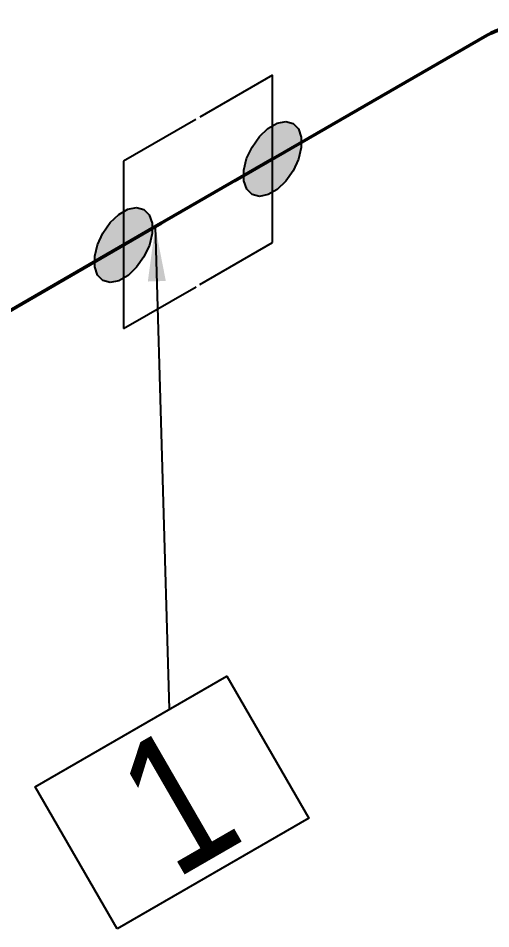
# Model space of a CAD drawing. Header units: millimetres. Extents: x 0 to 594, y 0 to 420.
# Drawn here: x 323.19 to 331.83, y 173.69 to 190.34 of the extents above; entities that cross this region are included whole.
import ezdxf
from ezdxf import colors
from ezdxf.entities.mleader import LeaderData, LeaderLine
from ezdxf.enums import TextEntityAlignment as Align
from ezdxf.math import Vec2, Vec3

# ---------------------------------------------------------------- set-up
doc = ezdxf.new("R2010")
doc.units = ezdxf.units.MM
doc.header["$LTSCALE"] = 0.25
for name, color, linetype in [('용접', 1, 'Continuous'), ('주석', 7, 'Continuous'), ('치수', 1, 'Continuous')]:
    doc.layers.add(name, color=color, linetype=linetype)
doc.layers.add('파이프 작은 보어', color=30, linetype='Continuous', lineweight=50)
doc.styles.add('AdskIsoAnnotation', font='arial.ttf', dxfattribs={"width": 0.8, "height": 1})
doc.styles.add('AdskIsoMetric', font='arial.ttf', dxfattribs={"width": 0.8, "height": 2.5})
doc.styles.add('AdskIsoMetric30', font='arial.ttf', dxfattribs={"width": 0.8, "oblique": 30, "height": 2.5})
doc.styles.get("Standard").update_dxf_attribs({"font": 'arial.ttf'})
doc.dimstyles.new('AdskIsoMetric', dxfattribs={"dimtxt": 2.5, "dimasz": 2.5, "dimexe": 1, "dimexo": 2, "dimgap": 0.8, "dimtad": 1, "dimdec": 0, "dimrnd": 1, "dimzin": 0, "dimdsep": 46, "dimtxsty": 'AdskIsoMetric', "dimcen": 0, "dimclrt": 7, "dimadec": 0, "dimazin": 0, "dimtfac": 1, "dimtdec": 0, "dimtmove": 1, "dimatfit": 3, "dimfxl": 0, "dimfrac": 2, "dimtolj": 1, "dimtzin": 0, "dimarcsym": 0})

# ---------------------------------------------------------------- blocks, each defined once
blk = doc.blocks.new('*D89')
at = {"layer": 'Defpoints', "color": 0}
for p in [(320.5, 198.533), (332.45, 190.433), (320.5, 183.533)]:
    blk.add_point(p, dxfattribs=at)
at = {"layer": '치수', "color": 0, "lineweight": -2}
for p, q in [((332.45, 192.742), (332.45, 206.587)), ((330.284, 204.183), (322.665, 199.783)), ((320.5, 185.843), (320.5, 199.688))]:
    blk.add_line(p, q, dxfattribs=at)
at = {"layer": '치수', "color": 0}
for points in [[(330.076, 204.544), (330.493, 203.822), (332.45, 205.433)], [(322.456, 200.144), (322.873, 199.423), (320.5, 198.533)]]:
    blk.add_solid(points, dxfattribs=at)
at = {"layer": '치수', "color": 7, "insert": (326.475, 204.601), "char_height": 2.5, "attachment_point": 5, "rotation": 30, "style": 'AdskIsoMetric30'}
blk.add_mtext('\\A1;5850', dxfattribs=at)
blk = doc.blocks.new('엘보우-2-Iso2DSkew90')
at = {"color": 0, "linetype": 'ByBlock', "lineweight": -2, "extrusion": (3.51442e-10, -0.816497, -0.57735)}
for p, q in [((-0.691, 0.399), (-5.303, 3.062)), ((5.303, 3.062), (0.691, 0.399))]:
    blk.add_line(p, q, dxfattribs=at)
at = {"linetype": 'ByBlock', "extrusion": (-9.92531e-17, 3.33067e-16, -1)}
blk.add_ellipse((0, 0.798), major_axis=(-0.977, 0), ratio=0.57735, start_param=3.926991, end_param=5.497787, dxfattribs=at)
blk = doc.blocks.new('엘보우-6-Iso2DSkew90')
at = {"color": 0, "linetype": 'ByBlock', "lineweight": -2, "extrusion": (0, 0.816497, 0.57735)}
for p, q in [((-0.691, -0.399), (-5.303, -3.062)), ((5.303, -3.062), (0.691, -0.399))]:
    blk.add_line(p, q, dxfattribs=at)
at = {"linetype": 'ByBlock'}
blk.add_ellipse((0, -0.798), major_axis=(-0.977, 0), ratio=0.57735, start_param=-2.356194, end_param=-0.785398, dxfattribs=at)
blk = doc.blocks.new('SocketWeld-2-IsoLeft')
blk.add_hatch(color=256).paths.add_polyline_path([(0.0405, 0.017), (0.0406, 0.0168), (0.0407, 0.0166), (0.0409, 0.0165), (0.041, 0.0163), (0.0412, 0.0161), (0.0413, 0.016), (0.0415, 0.0158), (0.0416, 0.0157), (0.0418, 0.0155), (0.0419, 0.0153), (0.042, 0.0152), (0.0422, 0.015), (0.0423, 0.0148), (0.0425, 0.0147), (0.0426, 0.0145), (0.0428, 0.0143), (0.0429, 0.0142), (0.0431, 0.014), (0.0432, 0.0138), (0.0433, 0.0137), (0.0435, 0.0135), (0.0436, 0.0134), (0.0438, 0.0132), (0.0439, 0.013), (0.0441, 0.0129), (0.0442, 0.0127), (0.0444, 0.0125), (0.0445, 0.0124), (0.0447, 0.0122), (0.0448, 0.012), (0.0449, 0.0119), (0.0451, 0.0117), (0.0452, 0.0115), (0.0454, 0.0114), (0.0455, 0.0112), (0.0457, 0.0111), (0.0458, 0.0109), (0.046, 0.0107), (0.0461, 0.0106), (0.0462, 0.0104), (0.0464, 0.0102), (0.0465, 0.0101), (0.0467, 0.0099), (0.0468, 0.0097), (0.047, 0.0096), (0.0471, 0.0094), (0.0473, 0.0092), (0.0474, 0.0091), (0.0476, 0.0089), (0.0476, 0.0089), (0.0476, 0.0087), (0.0477, 0.0086), (0.0477, 0.0084), (0.0478, 0.0082), (0.0478, 0.008), (0.0479, 0.0078), (0.0479, 0.0076), (0.048, 0.0075), (0.048, 0.0073), (0.0481, 0.0071), (0.0481, 0.0069), (0.0482, 0.0067), (0.0482, 0.0066), (0.0483, 0.0064), (0.0483, 0.0062), (0.0484, 0.006), (0.0484, 0.0058), (0.0485, 0.0056), (0.0485, 0.0055), (0.0486, 0.0053), (0.0486, 0.0051), (0.0487, 0.0049), (0.0487, 0.0047), (0.0488, 0.0046), (0.0488, 0.0044), (0.0489, 0.0042), (0.0489, 0.004), (0.049, 0.0038), (0.049, 0.0036), (0.0491, 0.0035), (0.0491, 0.0033), (0.0492, 0.0031), (0.0492, 0.0029), (0.0493, 0.0027), (0.0493, 0.0025), (0.0494, 0.0024), (0.0494, 0.0022), (0.0495, 0.002), (0.0495, 0.0018), (0.0496, 0.0016), (0.0496, 0.0015), (0.0497, 0.0013), (0.0497, 0.0011), (0.0498, 0.0009), (0.0498, 0.0007), (0.0499, 0.0005), (0.0499, 0.0004), (0.05, 0.0002), (0.05, 0), (0.05, 0), (0.05, -0.0002), (0.0499, -0.0004), (0.0499, -0.0005), (0.0498, -0.0007), (0.0498, -0.0009), (0.0497, -0.0011), (0.0497, -0.0013), (0.0496, -0.0015), (0.0496, -0.0016), (0.0495, -0.0018), (0.0495, -0.002), (0.0494, -0.0022), (0.0494, -0.0024), (0.0493, -0.0025), (0.0493, -0.0027), (0.0492, -0.0029), (0.0492, -0.0031), (0.0491, -0.0033), (0.0491, -0.0035), (0.049, -0.0036), (0.049, -0.0038), (0.0489, -0.004), (0.0489, -0.0042), (0.0488, -0.0044), (0.0488, -0.0046), (0.0487, -0.0047), (0.0487, -0.0049), (0.0486, -0.0051), (0.0486, -0.0053), (0.0485, -0.0055), (0.0485, -0.0056), (0.0484, -0.0058), (0.0484, -0.006), (0.0483, -0.0062), (0.0483, -0.0064), (0.0482, -0.0066), (0.0482, -0.0067), (0.0481, -0.0069), (0.0481, -0.0071), (0.048, -0.0073), (0.048, -0.0075), (0.0479, -0.0076), (0.0479, -0.0078), (0.0478, -0.008), (0.0478, -0.0082), (0.0477, -0.0084), (0.0477, -0.0086), (0.0476, -0.0087), (0.0476, -0.0089), (0.0476, -0.0089), (0.0474, -0.0091), (0.0473, -0.0092), (0.0471, -0.0094), (0.047, -0.0096), (0.0468, -0.0097), (0.0467, -0.0099), (0.0465, -0.0101), (0.0464, -0.0102), (0.0462, -0.0104), (0.0461, -0.0106), (0.046, -0.0107), (0.0458, -0.0109), (0.0457, -0.0111), (0.0455, -0.0112), (0.0454, -0.0114), (0.0452, -0.0115), (0.0451, -0.0117), (0.0449, -0.0119), (0.0448, -0.012), (0.0447, -0.0122), (0.0445, -0.0124), (0.0444, -0.0125), (0.0442, -0.0127), (0.0441, -0.0129), (0.0439, -0.013), (0.0438, -0.0132), (0.0436, -0.0134), (0.0435, -0.0135), (0.0433, -0.0137), (0.0432, -0.0138), (0.0431, -0.014), (0.0429, -0.0142), (0.0428, -0.0143), (0.0426, -0.0145), (0.0425, -0.0147), (0.0423, -0.0148), (0.0422, -0.015), (0.042, -0.0152), (0.0419, -0.0153), (0.0418, -0.0155), (0.0416, -0.0157), (0.0415, -0.0158), (0.0413, -0.016), (0.0412, -0.0161), (0.041, -0.0163), (0.0409, -0.0165), (0.0407, -0.0166), (0.0406, -0.0168), (0.0405, -0.017), (0.0405, -0.017), (0.0402, -0.0171), (0.04, -0.0172), (0.0398, -0.0174), (0.0395, -0.0175), (0.0393, -0.0176), (0.0391, -0.0177), (0.0389, -0.0179), (0.0386, -0.018), (0.0384, -0.0181), (0.0382, -0.0183), (0.038, -0.0184), (0.0377, -0.0185), (0.0375, -0.0187), (0.0373, -0.0188), (0.0371, -0.0189), (0.0368, -0.0191), (0.0366, -0.0192), (0.0364, -0.0193), (0.0362, -0.0194), (0.0359, -0.0196), (0.0357, -0.0197), (0.0355, -0.0198), (0.0353, -0.02), (0.035, -0.0201), (0.0348, -0.0202), (0.0346, -0.0204), (0.0344, -0.0205), (0.0341, -0.0206), (0.0339, -0.0207), (0.0337, -0.0209), (0.0335, -0.021), (0.0332, -0.0211), (0.033, -0.0213), (0.0328, -0.0214), (0.0325, -0.0215), (0.0323, -0.0217), (0.0321, -0.0218), (0.0319, -0.0219), (0.0316, -0.0221), (0.0314, -0.0222), (0.0312, -0.0223), (0.031, -0.0224), (0.0307, -0.0226), (0.0305, -0.0227), (0.0303, -0.0228), (0.0301, -0.023), (0.0298, -0.0231), (0.0296, -0.0232), (0.0294, -0.0234), (0.0294, -0.0234), (0.0291, -0.0234), (0.0288, -0.0235), (0.0285, -0.0236), (0.0283, -0.0237), (0.028, -0.0238), (0.0277, -0.0239), (0.0274, -0.0239), (0.0271, -0.024), (0.0268, -0.0241), (0.0265, -0.0242), (0.0263, -0.0243), (0.026, -0.0244), (0.0257, -0.0244), (0.0254, -0.0245), (0.0251, -0.0246), (0.0248, -0.0247), (0.0246, -0.0248), (0.0243, -0.0249), (0.024, -0.0249), (0.0237, -0.025), (0.0234, -0.0251), (0.0231, -0.0252), (0.0228, -0.0253), (0.0226, -0.0254), (0.0223, -0.0254), (0.022, -0.0255), (0.0217, -0.0256), (0.0214, -0.0257), (0.0211, -0.0258), (0.0209, -0.0259), (0.0206, -0.0259), (0.0203, -0.026), (0.02, -0.0261), (0.0197, -0.0262), (0.0194, -0.0263), (0.0191, -0.0264), (0.0189, -0.0265), (0.0186, -0.0265), (0.0183, -0.0266), (0.018, -0.0267), (0.0177, -0.0268), (0.0174, -0.0269), (0.0172, -0.027), (0.0169, -0.027), (0.0166, -0.0271), (0.0163, -0.0272), (0.016, -0.0273), (0.0157, -0.0274), (0.0155, -0.0275), (0.0155, -0.0275), (0.0151, -0.0275), (0.0148, -0.0275), (0.0145, -0.0275), (0.0142, -0.0276), (0.0139, -0.0276), (0.0136, -0.0276), (0.0132, -0.0277), (0.0129, -0.0277), (0.0126, -0.0277), (0.0123, -0.0277), (0.012, -0.0278), (0.0117, -0.0278), (0.0114, -0.0278), (0.011, -0.0279), (0.0107, -0.0279), (0.0104, -0.0279), (0.0101, -0.0279), (0.0098, -0.028), (0.0095, -0.028), (0.0091, -0.028), (0.0088, -0.0281), (0.0085, -0.0281), (0.0082, -0.0281), (0.0079, -0.0281), (0.0076, -0.0282), (0.0073, -0.0282), (0.0069, -0.0282), (0.0066, -0.0283), (0.0063, -0.0283), (0.006, -0.0283), (0.0057, -0.0283), (0.0054, -0.0284), (0.005, -0.0284), (0.0047, -0.0284), (0.0044, -0.0285), (0.0041, -0.0285), (0.0038, -0.0285), (0.0035, -0.0286), (0.0032, -0.0286), (0.0028, -0.0286), (0.0025, -0.0286), (0.0022, -0.0287), (0.0019, -0.0287), (0.0016, -0.0287), (0.0013, -0.0288), (0.0009, -0.0288), (0.0006, -0.0288), (0.0003, -0.0288), (0, -0.0289), (0, -0.0289), (-0.0003, -0.0288), (-0.0006, -0.0288), (-0.0009, -0.0288), (-0.0013, -0.0288), (-0.0016, -0.0287), (-0.0019, -0.0287), (-0.0022, -0.0287), (-0.0025, -0.0286), (-0.0028, -0.0286), (-0.0032, -0.0286), (-0.0035, -0.0286), (-0.0038, -0.0285), (-0.0041, -0.0285), (-0.0044, -0.0285), (-0.0047, -0.0284), (-0.005, -0.0284), (-0.0054, -0.0284), (-0.0057, -0.0283), (-0.006, -0.0283), (-0.0063, -0.0283), (-0.0066, -0.0283), (-0.0069, -0.0282), (-0.0073, -0.0282), (-0.0076, -0.0282), (-0.0079, -0.0281), (-0.0082, -0.0281), (-0.0085, -0.0281), (-0.0088, -0.0281), (-0.0091, -0.028), (-0.0095, -0.028), (-0.0098, -0.028), (-0.0101, -0.0279), (-0.0104, -0.0279), (-0.0107, -0.0279), (-0.011, -0.0279), (-0.0114, -0.0278), (-0.0117, -0.0278), (-0.012, -0.0278), (-0.0123, -0.0277), (-0.0126, -0.0277), (-0.0129, -0.0277), (-0.0132, -0.0277), (-0.0136, -0.0276), (-0.0139, -0.0276), (-0.0142, -0.0276), (-0.0145, -0.0275), (-0.0148, -0.0275), (-0.0151, -0.0275), (-0.0155, -0.0275), (-0.0155, -0.0275), (-0.0157, -0.0274), (-0.016, -0.0273), (-0.0163, -0.0272), (-0.0166, -0.0271), (-0.0169, -0.027), (-0.0172, -0.027), (-0.0174, -0.0269), (-0.0177, -0.0268), (-0.018, -0.0267), (-0.0183, -0.0266), (-0.0186, -0.0265), (-0.0189, -0.0265), (-0.0191, -0.0264), (-0.0194, -0.0263), (-0.0197, -0.0262), (-0.02, -0.0261), (-0.0203, -0.026), (-0.0206, -0.0259), (-0.0209, -0.0259), (-0.0211, -0.0258), (-0.0214, -0.0257), (-0.0217, -0.0256), (-0.022, -0.0255), (-0.0223, -0.0254), (-0.0226, -0.0254), (-0.0228, -0.0253), (-0.0231, -0.0252), (-0.0234, -0.0251), (-0.0237, -0.025), (-0.024, -0.0249), (-0.0243, -0.0249), (-0.0246, -0.0248), (-0.0248, -0.0247), (-0.0251, -0.0246), (-0.0254, -0.0245), (-0.0257, -0.0244), (-0.026, -0.0244), (-0.0263, -0.0243), (-0.0265, -0.0242), (-0.0268, -0.0241), (-0.0271, -0.024), (-0.0274, -0.0239), (-0.0277, -0.0239), (-0.028, -0.0238), (-0.0283, -0.0237), (-0.0285, -0.0236), (-0.0288, -0.0235), (-0.0291, -0.0234), (-0.0294, -0.0234), (-0.0294, -0.0234), (-0.0296, -0.0232), (-0.0298, -0.0231), (-0.0301, -0.023), (-0.0303, -0.0228), (-0.0305, -0.0227), (-0.0307, -0.0226), (-0.031, -0.0224), (-0.0312, -0.0223), (-0.0314, -0.0222), (-0.0316, -0.0221), (-0.0319, -0.0219), (-0.0321, -0.0218), (-0.0323, -0.0217), (-0.0325, -0.0215), (-0.0328, -0.0214), (-0.033, -0.0213), (-0.0332, -0.0211), (-0.0335, -0.021), (-0.0337, -0.0209), (-0.0339, -0.0207), (-0.0341, -0.0206), (-0.0344, -0.0205), (-0.0346, -0.0204), (-0.0348, -0.0202), (-0.035, -0.0201), (-0.0353, -0.02), (-0.0355, -0.0198), (-0.0357, -0.0197), (-0.0359, -0.0196), (-0.0362, -0.0194), (-0.0364, -0.0193), (-0.0366, -0.0192), (-0.0368, -0.0191), (-0.0371, -0.0189), (-0.0373, -0.0188), (-0.0375, -0.0187), (-0.0377, -0.0185), (-0.038, -0.0184), (-0.0382, -0.0183), (-0.0384, -0.0181), (-0.0386, -0.018), (-0.0389, -0.0179), (-0.0391, -0.0177), (-0.0393, -0.0176), (-0.0395, -0.0175), (-0.0398, -0.0174), (-0.04, -0.0172), (-0.0402, -0.0171), (-0.0405, -0.017), (-0.0405, -0.017), (-0.0406, -0.0168), (-0.0407, -0.0166), (-0.0409, -0.0165), (-0.041, -0.0163), (-0.0412, -0.0161), (-0.0413, -0.016), (-0.0415, -0.0158), (-0.0416, -0.0157), (-0.0418, -0.0155), (-0.0419, -0.0153), (-0.042, -0.0152), (-0.0422, -0.015), (-0.0423, -0.0148), (-0.0425, -0.0147), (-0.0426, -0.0145), (-0.0428, -0.0143), (-0.0429, -0.0142), (-0.0431, -0.014), (-0.0432, -0.0138), (-0.0433, -0.0137), (-0.0435, -0.0135), (-0.0436, -0.0134), (-0.0438, -0.0132), (-0.0439, -0.013), (-0.0441, -0.0129), (-0.0442, -0.0127), (-0.0444, -0.0125), (-0.0445, -0.0124), (-0.0447, -0.0122), (-0.0448, -0.012), (-0.0449, -0.0119), (-0.0451, -0.0117), (-0.0452, -0.0115), (-0.0454, -0.0114), (-0.0455, -0.0112), (-0.0457, -0.0111), (-0.0458, -0.0109), (-0.046, -0.0107), (-0.0461, -0.0106), (-0.0462, -0.0104), (-0.0464, -0.0102), (-0.0465, -0.0101), (-0.0467, -0.0099), (-0.0468, -0.0097), (-0.047, -0.0096), (-0.0471, -0.0094), (-0.0473, -0.0092), (-0.0474, -0.0091), (-0.0476, -0.0089), (-0.0476, -0.0089), (-0.0476, -0.0087), (-0.0477, -0.0086), (-0.0477, -0.0084), (-0.0478, -0.0082), (-0.0478, -0.008), (-0.0479, -0.0078), (-0.0479, -0.0076), (-0.048, -0.0075), (-0.048, -0.0073), (-0.0481, -0.0071), (-0.0481, -0.0069), (-0.0482, -0.0067), (-0.0482, -0.0066), (-0.0483, -0.0064), (-0.0483, -0.0062), (-0.0484, -0.006), (-0.0484, -0.0058), (-0.0485, -0.0056), (-0.0485, -0.0055), (-0.0486, -0.0053), (-0.0486, -0.0051), (-0.0487, -0.0049), (-0.0487, -0.0047), (-0.0488, -0.0046), (-0.0488, -0.0044), (-0.0489, -0.0042), (-0.0489, -0.004), (-0.049, -0.0038), (-0.049, -0.0036), (-0.0491, -0.0035), (-0.0491, -0.0033), (-0.0492, -0.0031), (-0.0492, -0.0029), (-0.0493, -0.0027), (-0.0493, -0.0025), (-0.0494, -0.0024), (-0.0494, -0.0022), (-0.0495, -0.002), (-0.0495, -0.0018), (-0.0496, -0.0016), (-0.0496, -0.0015), (-0.0497, -0.0013), (-0.0497, -0.0011), (-0.0498, -0.0009), (-0.0498, -0.0007), (-0.0499, -0.0005), (-0.0499, -0.0004), (-0.05, -0.0002), (-0.05, 0), (-0.05, 0), (-0.05, 0.0002), (-0.0499, 0.0004), (-0.0499, 0.0005), (-0.0498, 0.0007), (-0.0498, 0.0009), (-0.0497, 0.0011), (-0.0497, 0.0013), (-0.0496, 0.0015), (-0.0496, 0.0016), (-0.0495, 0.0018), (-0.0495, 0.002), (-0.0494, 0.0022), (-0.0494, 0.0024), (-0.0493, 0.0025), (-0.0493, 0.0027), (-0.0492, 0.0029), (-0.0492, 0.0031), (-0.0491, 0.0033), (-0.0491, 0.0035), (-0.049, 0.0036), (-0.049, 0.0038), (-0.0489, 0.004), (-0.0489, 0.0042), (-0.0488, 0.0044), (-0.0488, 0.0046), (-0.0487, 0.0047), (-0.0487, 0.0049), (-0.0486, 0.0051), (-0.0486, 0.0053), (-0.0485, 0.0055), (-0.0485, 0.0056), (-0.0484, 0.0058), (-0.0484, 0.006), (-0.0483, 0.0062), (-0.0483, 0.0064), (-0.0482, 0.0066), (-0.0482, 0.0067), (-0.0481, 0.0069), (-0.0481, 0.0071), (-0.048, 0.0073), (-0.048, 0.0075), (-0.0479, 0.0076), (-0.0479, 0.0078), (-0.0478, 0.008), (-0.0478, 0.0082), (-0.0477, 0.0084), (-0.0477, 0.0086), (-0.0476, 0.0087), (-0.0476, 0.0089), (-0.0476, 0.0089), (-0.0474, 0.0091), (-0.0473, 0.0092), (-0.0471, 0.0094), (-0.047, 0.0096), (-0.0468, 0.0097), (-0.0467, 0.0099), (-0.0465, 0.0101), (-0.0464, 0.0102), (-0.0462, 0.0104), (-0.0461, 0.0106), (-0.046, 0.0107), (-0.0458, 0.0109), (-0.0457, 0.0111), (-0.0455, 0.0112), (-0.0454, 0.0114), (-0.0452, 0.0115), (-0.0451, 0.0117), (-0.0449, 0.0119), (-0.0448, 0.012), (-0.0447, 0.0122), (-0.0445, 0.0124), (-0.0444, 0.0125), (-0.0442, 0.0127), (-0.0441, 0.0129), (-0.0439, 0.013), (-0.0438, 0.0132), (-0.0436, 0.0134), (-0.0435, 0.0135), (-0.0433, 0.0137), (-0.0432, 0.0138), (-0.0431, 0.014), (-0.0429, 0.0142), (-0.0428, 0.0143), (-0.0426, 0.0145), (-0.0425, 0.0147), (-0.0423, 0.0148), (-0.0422, 0.015), (-0.042, 0.0152), (-0.0419, 0.0153), (-0.0418, 0.0155), (-0.0416, 0.0157), (-0.0415, 0.0158), (-0.0413, 0.016), (-0.0412, 0.0161), (-0.041, 0.0163), (-0.0409, 0.0165), (-0.0407, 0.0166), (-0.0406, 0.0168), (-0.0405, 0.017), (-0.0405, 0.017), (-0.0402, 0.0171), (-0.04, 0.0172), (-0.0398, 0.0174), (-0.0395, 0.0175), (-0.0393, 0.0176), (-0.0391, 0.0177), (-0.0389, 0.0179), (-0.0386, 0.018), (-0.0384, 0.0181), (-0.0382, 0.0183), (-0.038, 0.0184), (-0.0377, 0.0185), (-0.0375, 0.0187), (-0.0373, 0.0188), (-0.0371, 0.0189), (-0.0368, 0.0191), (-0.0366, 0.0192), (-0.0364, 0.0193), (-0.0362, 0.0194), (-0.0359, 0.0196), (-0.0357, 0.0197), (-0.0355, 0.0198), (-0.0353, 0.02), (-0.035, 0.0201), (-0.0348, 0.0202), (-0.0346, 0.0204), (-0.0344, 0.0205), (-0.0341, 0.0206), (-0.0339, 0.0207), (-0.0337, 0.0209), (-0.0335, 0.021), (-0.0332, 0.0211), (-0.033, 0.0213), (-0.0328, 0.0214), (-0.0325, 0.0215), (-0.0323, 0.0217), (-0.0321, 0.0218), (-0.0319, 0.0219), (-0.0316, 0.0221), (-0.0314, 0.0222), (-0.0312, 0.0223), (-0.031, 0.0224), (-0.0307, 0.0226), (-0.0305, 0.0227), (-0.0303, 0.0228), (-0.0301, 0.023), (-0.0298, 0.0231), (-0.0296, 0.0232), (-0.0294, 0.0234), (-0.0294, 0.0234), (-0.0291, 0.0234), (-0.0288, 0.0235), (-0.0285, 0.0236), (-0.0283, 0.0237), (-0.028, 0.0238), (-0.0277, 0.0239), (-0.0274, 0.0239), (-0.0271, 0.024), (-0.0268, 0.0241), (-0.0265, 0.0242), (-0.0263, 0.0243), (-0.026, 0.0244), (-0.0257, 0.0244), (-0.0254, 0.0245), (-0.0251, 0.0246), (-0.0248, 0.0247), (-0.0246, 0.0248), (-0.0243, 0.0249), (-0.024, 0.0249), (-0.0237, 0.025), (-0.0234, 0.0251), (-0.0231, 0.0252), (-0.0228, 0.0253), (-0.0226, 0.0254), (-0.0223, 0.0254), (-0.022, 0.0255), (-0.0217, 0.0256), (-0.0214, 0.0257), (-0.0211, 0.0258), (-0.0209, 0.0259), (-0.0206, 0.0259), (-0.0203, 0.026), (-0.02, 0.0261), (-0.0197, 0.0262), (-0.0194, 0.0263), (-0.0191, 0.0264), (-0.0189, 0.0265), (-0.0186, 0.0265), (-0.0183, 0.0266), (-0.018, 0.0267), (-0.0177, 0.0268), (-0.0174, 0.0269), (-0.0172, 0.027), (-0.0169, 0.027), (-0.0166, 0.0271), (-0.0163, 0.0272), (-0.016, 0.0273), (-0.0157, 0.0274), (-0.0155, 0.0275), (-0.0155, 0.0275), (-0.0151, 0.0275), (-0.0148, 0.0275), (-0.0145, 0.0275), (-0.0142, 0.0276), (-0.0139, 0.0276), (-0.0136, 0.0276), (-0.0132, 0.0277), (-0.0129, 0.0277), (-0.0126, 0.0277), (-0.0123, 0.0277), (-0.012, 0.0278), (-0.0117, 0.0278), (-0.0114, 0.0278), (-0.011, 0.0279), (-0.0107, 0.0279), (-0.0104, 0.0279), (-0.0101, 0.0279), (-0.0098, 0.028), (-0.0095, 0.028), (-0.0091, 0.028), (-0.0088, 0.0281), (-0.0085, 0.0281), (-0.0082, 0.0281), (-0.0079, 0.0281), (-0.0076, 0.0282), (-0.0073, 0.0282), (-0.0069, 0.0282), (-0.0066, 0.0283), (-0.0063, 0.0283), (-0.006, 0.0283), (-0.0057, 0.0283), (-0.0054, 0.0284), (-0.005, 0.0284), (-0.0047, 0.0284), (-0.0044, 0.0285), (-0.0041, 0.0285), (-0.0038, 0.0285), (-0.0035, 0.0286), (-0.0032, 0.0286), (-0.0028, 0.0286), (-0.0025, 0.0286), (-0.0022, 0.0287), (-0.0019, 0.0287), (-0.0016, 0.0287), (-0.0013, 0.0288), (-0.0009, 0.0288), (-0.0006, 0.0288), (-0.0003, 0.0288), (0, 0.0289), (0, 0.0289), (0.0003, 0.0288), (0.0006, 0.0288), (0.0009, 0.0288), (0.0013, 0.0288), (0.0016, 0.0287), (0.0019, 0.0287), (0.0022, 0.0287), (0.0025, 0.0286), (0.0028, 0.0286), (0.0032, 0.0286), (0.0035, 0.0286), (0.0038, 0.0285), (0.0041, 0.0285), (0.0044, 0.0285), (0.0047, 0.0284), (0.005, 0.0284), (0.0054, 0.0284), (0.0057, 0.0283), (0.006, 0.0283), (0.0063, 0.0283), (0.0066, 0.0283), (0.0069, 0.0282), (0.0073, 0.0282), (0.0076, 0.0282), (0.0079, 0.0281), (0.0082, 0.0281), (0.0085, 0.0281), (0.0088, 0.0281), (0.0091, 0.028), (0.0095, 0.028), (0.0098, 0.028), (0.0101, 0.0279), (0.0104, 0.0279), (0.0107, 0.0279), (0.011, 0.0279), (0.0114, 0.0278), (0.0117, 0.0278), (0.012, 0.0278), (0.0123, 0.0277), (0.0126, 0.0277), (0.0129, 0.0277), (0.0132, 0.0277), (0.0136, 0.0276), (0.0139, 0.0276), (0.0142, 0.0276), (0.0145, 0.0275), (0.0148, 0.0275), (0.0151, 0.0275), (0.0155, 0.0275), (0.0155, 0.0275), (0.0157, 0.0274), (0.016, 0.0273), (0.0163, 0.0272), (0.0166, 0.0271), (0.0169, 0.027), (0.0172, 0.027), (0.0174, 0.0269), (0.0177, 0.0268), (0.018, 0.0267), (0.0183, 0.0266), (0.0186, 0.0265), (0.0189, 0.0265), (0.0191, 0.0264), (0.0194, 0.0263), (0.0197, 0.0262), (0.02, 0.0261), (0.0203, 0.026), (0.0206, 0.0259), (0.0209, 0.0259), (0.0211, 0.0258), (0.0214, 0.0257), (0.0217, 0.0256), (0.022, 0.0255), (0.0223, 0.0254), (0.0226, 0.0254), (0.0228, 0.0253), (0.0231, 0.0252), (0.0234, 0.0251), (0.0237, 0.025), (0.024, 0.0249), (0.0243, 0.0249), (0.0246, 0.0248), (0.0248, 0.0247), (0.0251, 0.0246), (0.0254, 0.0245), (0.0257, 0.0244), (0.026, 0.0244), (0.0263, 0.0243), (0.0265, 0.0242), (0.0268, 0.0241), (0.0271, 0.024), (0.0274, 0.0239), (0.0277, 0.0239), (0.028, 0.0238), (0.0283, 0.0237), (0.0285, 0.0236), (0.0288, 0.0235), (0.0291, 0.0234), (0.0294, 0.0234), (0.0294, 0.0234), (0.0296, 0.0232), (0.0298, 0.0231), (0.0301, 0.023), (0.0303, 0.0228), (0.0305, 0.0227), (0.0307, 0.0226), (0.031, 0.0224), (0.0312, 0.0223), (0.0314, 0.0222), (0.0316, 0.0221), (0.0319, 0.0219), (0.0321, 0.0218), (0.0323, 0.0217), (0.0325, 0.0215), (0.0328, 0.0214), (0.033, 0.0213), (0.0332, 0.0211), (0.0335, 0.021), (0.0337, 0.0209), (0.0339, 0.0207), (0.0341, 0.0206), (0.0344, 0.0205), (0.0346, 0.0204), (0.0348, 0.0202), (0.035, 0.0201), (0.0353, 0.02), (0.0355, 0.0198), (0.0357, 0.0197), (0.0359, 0.0196), (0.0362, 0.0194), (0.0364, 0.0193), (0.0366, 0.0192), (0.0368, 0.0191), (0.0371, 0.0189), (0.0373, 0.0188), (0.0375, 0.0187), (0.0377, 0.0185), (0.038, 0.0184), (0.0382, 0.0183), (0.0384, 0.0181), (0.0386, 0.018), (0.0389, 0.0179), (0.0391, 0.0177), (0.0393, 0.0176), (0.0395, 0.0175), (0.0398, 0.0174), (0.04, 0.0172), (0.0402, 0.0171)], flags=0)
at = {"color": 0, "linetype": 'ByBlock', "lineweight": -2, "extrusion": (0, -0.816497, -0.57735)}
for p, q in [((0.0884, 0.051), (0, 0.1021)), ((-0.0884, -0.051), (0.0884, 0.051)), ((-0.0405, 0.017), (-0.0294, 0.0234)), ((-0.0294, 0.0234), (-0.0155, 0.0275)), ((-0.0155, 0.0275), (0, 0.0289)), ((0, 0.0289), (0.0155, 0.0275)), ((0.0155, 0.0275), (0.0294, 0.0234)), ((0.0294, 0.0234), (0.0405, 0.017)), ((-0.0476, 0.0089), (-0.0405, 0.017)), ((0.0405, 0.017), (0.0476, 0.0089)), ((-0.1768, 0), (-0.0884, -0.051)), ((-0.05, 0), (-0.0476, 0.0089)), ((-0.0476, -0.0089), (-0.05, 0)), ((0.0476, 0.0089), (0.05, 0)), ((-0.0405, -0.017), (-0.0476, -0.0089)), ((0.0476, -0.0089), (0.0405, -0.017)), ((0.05, 0), (0.0476, -0.0089)), ((-0.0294, -0.0234), (-0.0405, -0.017)), ((0.0405, -0.017), (0.0294, -0.0234)), ((-0.0155, -0.0275), (-0.0294, -0.0234)), ((0, -0.0289), (-0.0155, -0.0275)), ((0.0155, -0.0275), (0, -0.0289)), ((0.0294, -0.0234), (0.0155, -0.0275))]:
    blk.add_line(p, q, dxfattribs=at)
blk = doc.blocks.new('AnnoRect')
at = {"color": 0, "linetype": 'ByBlock', "lineweight": -2}
blk.add_wipeout([(-0.8095, -0.6), (-0.8095, 0.6), (0.8095, 0.6), (0.8095, -0.6)], dxfattribs=at)
blk.add_lwpolyline([(-0.8095, -0.6), (-0.8095, 0.6), (0.8095, 0.6), (0.8095, -0.6)], close=True, dxfattribs=at)
at = {"color": 0, "linetype": 'ByBlock', "lineweight": -2, "style": 'AdskIsoAnnotation', "width": 0.8}
blk.add_attdef('XX', text='', height=1, dxfattribs=at).set_placement((0, 0), align=Align.MIDDLE_CENTER)

msp = doc.modelspace()

# ---------------------------------------------------------------- linework, layer by layer
at = {"layer": '파이프 작은 보어'}
msp.add_lwpolyline([(327.8373, 187.7698), (325.112, 186.1964)], dxfattribs=at)

# ---------------------------------------------------------------- block references
at = {"layer": '용접', "xscale": 15, "yscale": 15, "zscale": 15}
for p, rotation in [((327.8373, 187.7698), 60.00000000708192), ((325.112, 186.1964), 240.000000007082)]:
    msp.add_blockref('SocketWeld-2-IsoLeft', p, dxfattribs=dict(at, rotation=rotation))
at = {"layer": '파이프 작은 보어'}
for name, p in [('엘보우-6-Iso2DSkew90', (332.4496, 190.4327)), ('엘보우-2-Iso2DSkew90', (320.4997, 183.5335))]:
    msp.add_blockref(name, p, dxfattribs=at)

# ---------------------------------------------------------------- dimensions: what is measured, and where the dimension line sits
at = {"layer": '치수'}
dim = msp.add_linear_dim(base=(320.4997, 198.5335), p1=(332.4496, 190.4327), p2=(320.4997, 183.5335), angle=210, text='5850', dimstyle='AdskIsoMetric', override={"dimtad": 0, "dimlfac": 423.987424, "dimtxsty": 'AdskIsoMetric30', "dimse1": 0, "dimse2": 0, "dimsd1": 0, "dimsd2": 0, "dimtmove": 1}, dxfattribs=at)
dim.commit()
dim.dimension.update_dxf_attribs({"geometry": '*D89', "text_midpoint": (326.4746, 204.601), "dimtype": 160})

# ---------------------------------------------------------------- leaders
at = {"layer": '주석'}
ml = msp.add_multileader_mtext('Standard', dxfattribs=at)
ml.set_content('')
ml.set_leader_properties()
ml.build(insert=Vec2(0, 0))
ml.multileader.update_dxf_attribs({"dogleg_length": 0, "arrow_head_size": 0})
ctx = ml.context
ctx.base_point, ctx.arrow_head_size = Vec3(325.9503, 177.7034), 0
notes = []
notes.append((ctx, [(0, (1, 1, 0), (325.9503, 177.7034), (-1, 0), 0, [(0, [(325.693, 186.5318)], 0, [])])]))
ctx.mtext, ml.multileader.dxf.content_type = None, 0
for ctx, leaders in notes:
    for number, flags, end, landing, length, lines in leaders:
        leader = LeaderData()
        leader.index, (leader.has_last_leader_line, leader.has_dogleg_vector, leader.attachment_direction) = number, flags
        leader.last_leader_point, leader.dogleg_vector, leader.dogleg_length = Vec3(end), Vec3(landing), length
        for number, points, colour, breaks in lines:
            line = LeaderLine()
            line.index, line.vertices, line.color, line.breaks = number, Vec3.list(points), colors.encode_raw_color(colour), breaks
            leader.lines.append(line)
        ctx.leaders.append(leader)

# ---------------------------------------------------------------- next in the draw order: block references
ref = msp.add_blockref('AnnoRect', (326, 176), dxfattribs=dict(at, xscale=2.500000000000001, yscale=2.500000000000001, zscale=2.500000000000001, rotation=30.00000002044061))
ref.add_attrib('XX_001', '1', (326.0451, 174.5767), dxfattribs={"layer": '0', "color": 0, "linetype": 'ByBlock', "lineweight": -2, "height": 2.5, "rotation": 30, "style": 'AdskIsoAnnotation', "width": 0.8})

doc.saveas('drawing.dxf')
